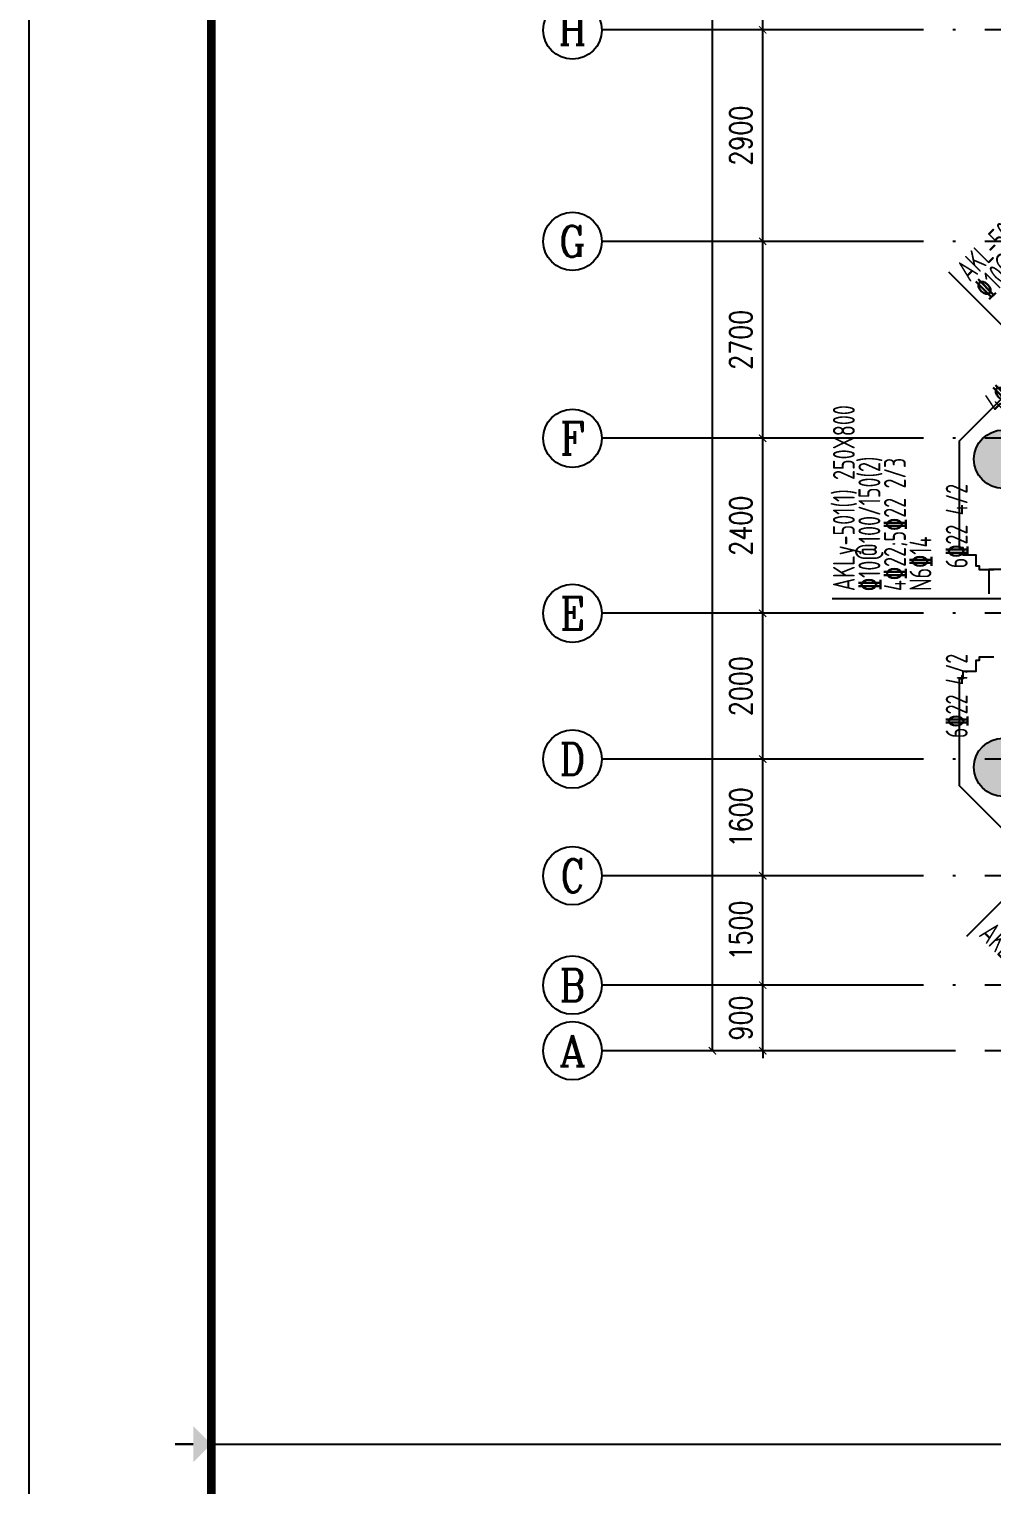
# Model space of a CAD drawing. Header units: millimetres. Extents: x 2998490 to 15040601, y 444546 to 7822218.
# Drawn here: x 14124817 to 14138018, y 7527255 to 7547220 of the extents above; entities that cross this region are included whole.
import ezdxf
from ezdxf.enums import TextEntityAlignment as Align

# ---------------------------------------------------------------- set-up
doc = ezdxf.new("R2010")
doc.units = ezdxf.units.MM
doc.header["$LTSCALE"] = 2000
doc.linetypes.add('DOTE', pattern=[2.42, 2, -0.2, 0.02, -0.2])
for name, color, linetype in [('3-AXIS', 3, 'Continuous'), ('3-AXIS_TEXT', 7, 'Continuous'), ('3-ban-rein', 1, 'Continuous'), ('3-COLUMN-UP', 2, 'Continuous'), ('3-HATCH', 8, 'Continuous'), ('3-liang-rein-Y', 130, 'Continuous'), ('3-liang-R截面-Y', 70, 'Continuous'), ('3-liang-s-1', 44, 'Continuous'), ('AXIS', 3, 'Continuous'), ('AXIS_TEXT', 7, 'Continuous'), ('图框', 7, 'Continuous')]:
    doc.layers.add(name, color=color, linetype=linetype)
doc.styles.add('_TCH_AXIS', font='COMPLEX', dxfattribs={"bigfont": 'GBCBIG'})
doc.styles.add('COMPLEX', font='COMPLEX')
doc.styles.add('DIM_FONT', font='SIMPLEX', dxfattribs={"width": 0.8, "bigfont": 'HZTXT'})
doc.styles.add('TSSD_Rein', font='Tssdeng.shx', dxfattribs={"width": 0.7, "bigfont": 'hztxt.shx'})
doc.dimstyles.new('DIMN100', dxfattribs={"dimtxt": 300, "dimasz": 100, "dimexe": 250, "dimexo": 300, "dimgap": 150, "dimtad": 1, "dimdec": 0, "dimzin": 0, "dimdsep": 46, "dimtxsty": 'DIM_FONT', "dimblk": 'ARCHTICK', "dimcen": 0.09, "dimclrt": 7, "dimazin": 2, "dimtfac": 1, "dimtdec": 0, "dimtix": 1, "dimtmove": 2, "dimatfit": 3, "dimldrblk": 'ARCHTICK', "dimfxl": 0, "dimtolj": 1, "dimtzin": 0, "dimarcsym": 0})

# ---------------------------------------------------------------- blocks, each defined once
blk = doc.blocks.new('TJAD_TK_A0')
at = {"layer": '图框'}
blk.add_line((973, -441.7), (973, 399.3), dxfattribs=at)
at = {"layer": '图框', "const_width": 1.2}
blk.add_lwpolyline([(2152, -431.7), (2152, 389.3), (998, 389.3), (998, -431.7)], close=True, dxfattribs=at)
at = {"layer": '图框', "const_width": 0.3}
blk.add_lwpolyline([(995.5, -21.2), (993, -21.2)], dxfattribs=at)
at = {"layer": '图框'}
blk.add_solid([(995.5, -23.7), (995.5, -18.7), (998, -21.2)], dxfattribs=at)
blk = doc.blocks.new('_ArchTick')
at = {"color": 0, "linetype": 'ByBlock', "const_width": 0.15}
blk.add_lwpolyline([(-0.5, -0.5), (0.5, 0.5)], dxfattribs=at)
blk = doc.blocks.new('*D480')
at = {"layer": 'AXIS', "color": 0, "lineweight": -2}
for p, q in [((14136576, 7534109), (14134625, 7534109)), ((14134875, 7534109), (14134875, 7534209)), ((14134875, 7533209), (14134875, 7534109)), ((14136576, 7533209), (14134625, 7533209)), ((14134875, 7533209), (14134875, 7533109))]:
    blk.add_line(p, q, dxfattribs=at)
at = {"layer": 'Defpoints', "color": 0}
for p in [(14134875, 7534109), (14136876, 7534109), (14136876, 7533209)]:
    blk.add_point(p, dxfattribs=at)
at = {"layer": 'AXIS', "color": 0, "lineweight": -2, "xscale": 100, "yscale": 100, "zscale": 100}
for p, rotation in [((14134875, 7534109), 270), ((14134875, 7533209), 90)]:
    blk.add_blockref('_ArchTick', p, dxfattribs=dict(at, rotation=rotation))
at = {"layer": 'AXIS', "color": 7, "insert": (14134575, 7533659), "char_height": 300, "attachment_point": 5, "rotation": 90, "style": 'DIM_FONT'}
blk.add_mtext('\\A1;900', dxfattribs=at)
blk = doc.blocks.new('*D481')
at = {"layer": 'AXIS', "color": 0, "lineweight": -2}
for p, q in [((14136576, 7535609), (14134625, 7535609)), ((14134875, 7534109), (14134875, 7535609)), ((14136576, 7534109), (14134625, 7534109))]:
    blk.add_line(p, q, dxfattribs=at)
at = {"layer": 'Defpoints', "color": 0}
for p in [(14134875, 7535609), (14136876, 7535609), (14136876, 7534109)]:
    blk.add_point(p, dxfattribs=at)
at = {"layer": 'AXIS', "color": 0, "lineweight": -2, "xscale": 100, "yscale": 100, "zscale": 100}
for p, rotation in [((14134875, 7535609), 90), ((14134875, 7534109), 270)]:
    blk.add_blockref('_ArchTick', p, dxfattribs=dict(at, rotation=rotation))
at = {"layer": 'AXIS', "color": 7, "insert": (14134575, 7534859), "char_height": 300, "attachment_point": 5, "rotation": 90, "style": 'DIM_FONT'}
blk.add_mtext('\\A1;1500', dxfattribs=at)
blk = doc.blocks.new('*D482')
at = {"layer": 'AXIS', "color": 0, "lineweight": -2}
for p, q in [((14136576, 7537209), (14134625, 7537209)), ((14134875, 7535609), (14134875, 7537209)), ((14136576, 7535609), (14134625, 7535609))]:
    blk.add_line(p, q, dxfattribs=at)
at = {"layer": 'Defpoints', "color": 0}
for p in [(14134875, 7537209), (14136876, 7537209), (14136876, 7535609)]:
    blk.add_point(p, dxfattribs=at)
at = {"layer": 'AXIS', "color": 0, "lineweight": -2, "xscale": 100, "yscale": 100, "zscale": 100}
for p, rotation in [((14134875, 7537209), 90), ((14134875, 7535609), 270)]:
    blk.add_blockref('_ArchTick', p, dxfattribs=dict(at, rotation=rotation))
at = {"layer": 'AXIS', "color": 7, "insert": (14134575, 7536409), "char_height": 300, "attachment_point": 5, "rotation": 90, "style": 'DIM_FONT'}
blk.add_mtext('\\A1;1600', dxfattribs=at)
blk = doc.blocks.new('*D483')
at = {"layer": 'AXIS', "color": 0, "lineweight": -2}
for p, q in [((14136576, 7539209), (14134625, 7539209)), ((14134875, 7537209), (14134875, 7539209)), ((14136576, 7537209), (14134625, 7537209))]:
    blk.add_line(p, q, dxfattribs=at)
at = {"layer": 'Defpoints', "color": 0}
for p in [(14134875, 7539209), (14136876, 7539209), (14136876, 7537209)]:
    blk.add_point(p, dxfattribs=at)
at = {"layer": 'AXIS', "color": 0, "lineweight": -2, "xscale": 100, "yscale": 100, "zscale": 100}
for p, rotation in [((14134875, 7539209), 90), ((14134875, 7537209), 270)]:
    blk.add_blockref('_ArchTick', p, dxfattribs=dict(at, rotation=rotation))
at = {"layer": 'AXIS', "color": 7, "insert": (14134575, 7538209), "char_height": 300, "attachment_point": 5, "rotation": 90, "style": 'DIM_FONT'}
blk.add_mtext('\\A1;2000', dxfattribs=at)
blk = doc.blocks.new('*D484')
at = {"layer": 'AXIS', "color": 0, "lineweight": -2}
for p, q in [((14136576, 7541609), (14134625, 7541609)), ((14134875, 7539209), (14134875, 7541609)), ((14136576, 7539209), (14134625, 7539209))]:
    blk.add_line(p, q, dxfattribs=at)
at = {"layer": 'Defpoints', "color": 0}
for p in [(14134875, 7541609), (14136876, 7541609), (14136876, 7539209)]:
    blk.add_point(p, dxfattribs=at)
at = {"layer": 'AXIS', "color": 0, "lineweight": -2, "xscale": 100, "yscale": 100, "zscale": 100}
for p, rotation in [((14134875, 7541609), 90), ((14134875, 7539209), 270)]:
    blk.add_blockref('_ArchTick', p, dxfattribs=dict(at, rotation=rotation))
at = {"layer": 'AXIS', "color": 7, "insert": (14134575, 7540409), "char_height": 300, "attachment_point": 5, "rotation": 90, "style": 'DIM_FONT'}
blk.add_mtext('\\A1;2400', dxfattribs=at)
blk = doc.blocks.new('*D485')
at = {"layer": 'AXIS', "color": 0, "lineweight": -2}
for p, q in [((14136576, 7544309), (14134625, 7544309)), ((14134875, 7541609), (14134875, 7544309)), ((14136576, 7541609), (14134625, 7541609))]:
    blk.add_line(p, q, dxfattribs=at)
at = {"layer": 'Defpoints', "color": 0}
for p in [(14134875, 7544309), (14136876, 7544309), (14136876, 7541609)]:
    blk.add_point(p, dxfattribs=at)
at = {"layer": 'AXIS', "color": 0, "lineweight": -2, "xscale": 100, "yscale": 100, "zscale": 100}
for p, rotation in [((14134875, 7544309), 90), ((14134875, 7541609), 270)]:
    blk.add_blockref('_ArchTick', p, dxfattribs=dict(at, rotation=rotation))
at = {"layer": 'AXIS', "color": 7, "insert": (14134575, 7542959), "char_height": 300, "attachment_point": 5, "rotation": 90, "style": 'DIM_FONT'}
blk.add_mtext('\\A1;2700', dxfattribs=at)
blk = doc.blocks.new('*D486')
at = {"layer": 'AXIS', "color": 0, "lineweight": -2}
for p, q in [((14136576, 7547209), (14134625, 7547209)), ((14134875, 7544309), (14134875, 7547209)), ((14136576, 7544309), (14134625, 7544309))]:
    blk.add_line(p, q, dxfattribs=at)
at = {"layer": 'Defpoints', "color": 0}
for p in [(14134875, 7547209), (14136876, 7547209), (14136876, 7544309)]:
    blk.add_point(p, dxfattribs=at)
at = {"layer": 'AXIS', "color": 0, "lineweight": -2, "xscale": 100, "yscale": 100, "zscale": 100}
for p, rotation in [((14134875, 7547209), 90), ((14134875, 7544309), 270)]:
    blk.add_blockref('_ArchTick', p, dxfattribs=dict(at, rotation=rotation))
at = {"layer": 'AXIS', "color": 7, "insert": (14134575, 7545759), "char_height": 300, "attachment_point": 5, "rotation": 90, "style": 'DIM_FONT'}
blk.add_mtext('\\A1;2900', dxfattribs=at)
blk = doc.blocks.new('*D487')
at = {"layer": 'AXIS', "color": 0, "lineweight": -2}
for p, q in [((14136576, 7551209), (14134625, 7551209)), ((14134875, 7547209), (14134875, 7551209)), ((14136576, 7547209), (14134625, 7547209))]:
    blk.add_line(p, q, dxfattribs=at)
at = {"layer": 'Defpoints', "color": 0}
for p in [(14134875, 7551209), (14136876, 7551209), (14136876, 7547209)]:
    blk.add_point(p, dxfattribs=at)
at = {"layer": 'AXIS', "color": 0, "lineweight": -2, "xscale": 100, "yscale": 100, "zscale": 100}
for p, rotation in [((14134875, 7551209), 90), ((14134875, 7547209), 270)]:
    blk.add_blockref('_ArchTick', p, dxfattribs=dict(at, rotation=rotation))
at = {"layer": 'AXIS', "color": 7, "insert": (14134575, 7549209), "char_height": 300, "attachment_point": 5, "rotation": 90, "style": 'DIM_FONT'}
blk.add_mtext('\\A1;4000', dxfattribs=at)
blk = doc.blocks.new('*D488')
at = {"layer": 'AXIS', "color": 0, "lineweight": -2}
for p, q in [((14137488, 7561209), (14133937, 7561209)), ((14134187, 7533209), (14134187, 7561209)), ((14137488, 7533209), (14133937, 7533209))]:
    blk.add_line(p, q, dxfattribs=at)
at = {"layer": 'Defpoints', "color": 0}
for p in [(14134187, 7561209), (14137788, 7561209), (14137788, 7533209)]:
    blk.add_point(p, dxfattribs=at)
at = {"layer": 'AXIS', "color": 0, "lineweight": -2, "xscale": 100, "yscale": 100, "zscale": 100}
for p, rotation in [((14134187, 7561209), 90), ((14134187, 7533209), 270)]:
    blk.add_blockref('_ArchTick', p, dxfattribs=dict(at, rotation=rotation))
at = {"layer": 'AXIS', "color": 7, "insert": (14133887, 7549206), "char_height": 300, "attachment_point": 5, "rotation": 90, "style": 'DIM_FONT'}
blk.add_mtext('\\A1;28000', dxfattribs=at)
blk = doc.blocks.new('_AXISO')
blk.add_circle((0, 0), 0.5)
at = {"layer": '3-AXIS_TEXT', "style": 'COMPLEX', "width": 1.041667}
blk.add_attdef('A', text='', height=0.56, dxfattribs=at).set_placement((-0.25, -0.28), (0.25, -0.28), align=Align.FIT)

msp = doc.modelspace()

# ---------------------------------------------------------------- hatches: boundary and pattern name
at = {"layer": '3-HATCH'}
h = msp.add_hatch(color=256, dxfattribs=at)
edge = h.paths.add_edge_path()
edge.add_arc((14138170.5, 7541321.2), 400, 0, 360)
h = msp.add_hatch(color=256, dxfattribs=at)
edge = h.paths.add_edge_path()
edge.add_arc((14138170.5, 7537096.2), 400, 0, 360)

# ---------------------------------------------------------------- linework, layer by layer
at = {"layer": '3-AXIS', "color": 15, "linetype": 'DOTE'}
for p, q in [((14214520.3, 7547208.7), (14134833, 7547208.7)), ((14214520.3, 7544308.7), (14134833, 7544308.7)), ((14214520.3, 7541608.7), (14134833, 7541608.7)), ((14214520.3, 7539208.7), (14134833, 7539208.7)), ((14214520.3, 7537208.7), (14134833, 7537208.7)), ((14214520.3, 7535608.7), (14134833, 7535608.7)), ((14214520.3, 7534108.7), (14134833, 7534108.7)), ((14214520.3, 7533208.7), (14134833, 7533208.7))]:
    msp.add_line(p, q, dxfattribs=at)
at = {"layer": '3-ban-rein'}
msp.add_lwpolyline([(14137982.3, 7539475.9), (14137982.3, 7539813.9), (14139094.1, 7539813.9), (14139094.1, 7539467.9)], dxfattribs=at)
at = {"layer": '3-COLUMN-UP'}
for centre in [(14138170.5, 7541321.2), (14138170.5, 7537096.2)]:
    msp.add_circle(centre, 400, dxfattribs=at)
at = {"layer": '3-liang-R截面-Y'}
for p, q in [((14137422.4, 7543889.4), (14138999.2, 7542312.6)), ((14135828.7, 7539409.3), (14138204.7, 7539409.3)), ((14138996.9, 7536106.8), (14137667.6, 7534777.5))]:
    msp.add_line(p, q, dxfattribs=at)
at = {"layer": '3-liang-s-1'}
for points in [[(14138603.6, 7542602.8), (14137570.5, 7541569.7), (14137570.5, 7540108.7), (14137620.5, 7540108.7), (14137620.5, 7540008.7), (14137795.5, 7540008.7), (14137795.5, 7539858.7), (14137845.5, 7539858.7), (14137845.5, 7539808.7), (14138045.5, 7539808.7)], [(14138045.5, 7538608.7), (14137845.5, 7538608.7), (14137845.5, 7538558.7), (14137795.5, 7538558.7), (14137795.5, 7538408.7), (14137620.5, 7538408.7), (14137620.5, 7538308.7), (14137570.5, 7538308.7), (14137570.5, 7536847.7), (14138603.6, 7535814.6)]]:
    msp.add_lwpolyline(points, dxfattribs=at)
at = {"layer": 'AXIS'}
for p, q in [((14136943.3, 7547208.7), (14132667.5, 7547208.7)), ((14136943.3, 7544309.1), (14132667.5, 7544309.1)), ((14136943.3, 7541608.7), (14132667.5, 7541608.7)), ((14136943.3, 7539208.7), (14132667.5, 7539208.7)), ((14136943.3, 7537208.7), (14132667.5, 7537208.7)), ((14136943.3, 7535608.7), (14132667.5, 7535608.7)), ((14136943.3, 7534108.7), (14132667.5, 7534108.7)), ((14136943.3, 7533208.7), (14132667.5, 7533208.7))]:
    msp.add_line(p, q, dxfattribs=at)
at = {"layer": '图框'}
msp.add_line((14127317.1, 7527813.6), (14234717.1, 7527813.6), dxfattribs=at)

# ---------------------------------------------------------------- block references
at = {"layer": 'AXIS'}
ref = msp.add_blockref('_AXISO', (14132267.5, 7547206.7), dxfattribs=dict(at, xscale=800, yscale=800, zscale=800))
ref.add_attrib('A', 'H', dxfattribs={"layer": 'AXIS_TEXT', "height": 405.5, "style": '_TCH_AXIS'}).set_placement((14132074.4, 7547003.9), (14132460.6, 7547003.9), align=Align.FIT)
ref = msp.add_blockref('_AXISO', (14132267.5, 7544309.1), dxfattribs=dict(at, xscale=800, yscale=800, zscale=800))
ref.add_attrib('A', 'G', dxfattribs={"layer": 'AXIS_TEXT', "height": 425.2, "style": '_TCH_AXIS'}).set_placement((14132085.3, 7544096.5), (14132449.7, 7544096.5), align=Align.FIT)
ref = msp.add_blockref('_AXISO', (14132267.5, 7541608.7), dxfattribs=dict(at, xscale=800, yscale=800, zscale=800))
ref.add_attrib('A', 'F', dxfattribs={"layer": 'AXIS_TEXT', "height": 445.4, "style": '_TCH_AXIS'}).set_placement((14132097.8, 7541386), (14132437.2, 7541386), align=Align.FIT)
ref = msp.add_blockref('_AXISO', (14132267.5, 7539208.7), dxfattribs=dict(at, xscale=800, yscale=800, zscale=800))
ref.add_attrib('A', 'E', dxfattribs={"layer": 'AXIS_TEXT', "height": 445.4, "style": '_TCH_AXIS'}).set_placement((14132097.8, 7538986), (14132437.2, 7538986), align=Align.FIT)
ref = msp.add_blockref('_AXISO', (14132267.5, 7537208.7), dxfattribs=dict(at, xscale=800, yscale=800, zscale=800))
ref.add_attrib('A', 'D', dxfattribs={"layer": 'AXIS_TEXT', "height": 435.3, "style": '_TCH_AXIS'}).set_placement((14132091.3, 7536991.1), (14132443.6, 7536991.1), align=Align.FIT)
ref = msp.add_blockref('_AXISO', (14132267.5, 7535608.7), dxfattribs=dict(at, xscale=800, yscale=800, zscale=800))
ref.add_attrib('A', 'C', dxfattribs={"layer": 'AXIS_TEXT', "height": 455.7, "style": '_TCH_AXIS'}).set_placement((14132104.7, 7535380.8), (14132430.2, 7535380.8), align=Align.FIT)
ref = msp.add_blockref('_AXISO', (14132267.5, 7534108.7), dxfattribs=dict(at, xscale=800, yscale=800, zscale=800))
ref.add_attrib('A', 'B', dxfattribs={"layer": 'AXIS_TEXT', "height": 435.3, "style": '_TCH_AXIS'}).set_placement((14132091.3, 7533891.1), (14132443.6, 7533891.1), align=Align.FIT)
ref = msp.add_blockref('_AXISO', (14132267.5, 7533208.7), dxfattribs=dict(at, xscale=800, yscale=800, zscale=800))
ref.add_attrib('A', 'A', dxfattribs={"layer": 'AXIS_TEXT', "height": 425.2, "style": '_TCH_AXIS'}).set_placement((14132085.3, 7532996.1), (14132449.7, 7532996.1), align=Align.FIT)
at = {"layer": '图框', "xscale": 100, "yscale": 100, "zscale": 100}
msp.add_blockref('TJAD_TK_A0', (14027517.1, 7529933.9), dxfattribs=at)

# ---------------------------------------------------------------- texts
at = {"layer": '3-liang-rein-Y', "style": 'TSSD_Rein', "width": 0.7}
for s, rotation, p in [('%%13210@100/150(2)', 45, (14137962.5, 7543496.7)), ('4%%13222', 45, (14138093.3, 7541937.3)), ('%%13210@100/150(2)', 90, (14136488.3, 7539513.5)), ('4%%13222;5%%13222 2/3', 90, (14136838.3, 7539513.5)), ('6%%13222 4/2', 90, (14137684.8, 7539825.6)), ('N6%%13214', 90, (14137188.3, 7539513.5)), ('6%%13222 4/2', 90, (14137684.8, 7537496))]:
    msp.add_text(s, height=300, rotation=rotation, dxfattribs=at).set_placement(p)
at = {"layer": '3-liang-R截面-Y', "style": 'TSSD_Rein', "width": 0.7}
for s, rotation, p in [('AKL-501(1) 250X800', 45, (14137715, 7543744.1)), ('AKLy-501(1) 250X800', 90, (14136138.4, 7539513.5)), ('AKL-501(1)', 315, (14137826.3, 7534788.9))]:
    msp.add_text(s, height=300, rotation=rotation, dxfattribs=at).set_placement(p)

# ---------------------------------------------------------------- dimensions: what is measured, and where the dimension line sits
at = {"layer": 'AXIS'}
dim = msp.add_linear_dim(base=(14134186.9, 7561208.7), p1=(14137787.7, 7533208.7), p2=(14137787.7, 7561208.7), angle=90, dimstyle='DIMN100', dxfattribs=at)
dim.commit()
dim.dimension.update_dxf_attribs({"geometry": '*D488', "text_midpoint": (14133886.9, 7549205.6), "dimtype": 161})
for p1, p2, picture, middle in [((14136875.8, 7547208.7), (14136875.8, 7551208.7), '*D487', (14134575, 7549208.7)), ((14136875.8, 7544309.1), (14136875.8, 7547208.7), '*D486', (14134575, 7545758.9)), ((14136875.8, 7541608.7), (14136875.8, 7544309.1), '*D485', (14134575, 7542958.9)), ((14136875.8, 7539208.7), (14136875.8, 7541608.7), '*D484', (14134575, 7540408.7)), ((14136875.8, 7537208.7), (14136875.8, 7539208.7), '*D483', (14134575, 7538208.7)), ((14136875.8, 7535608.7), (14136875.8, 7537208.7), '*D482', (14134575, 7536408.7)), ((14136875.8, 7534108.7), (14136875.8, 7535608.7), '*D481', (14134575, 7534858.7)), ((14136875.8, 7533208.7), (14136875.8, 7534108.7), '*D480', (14134575, 7533658.7))]:
    dim = msp.add_aligned_dim(p1=p1, p2=p2, distance=2000.8, dimstyle='DIMN100', dxfattribs=at)
    dim.commit()
    dim.dimension.update_dxf_attribs({"geometry": picture, "text_midpoint": middle})

doc.saveas('drawing.dxf')
